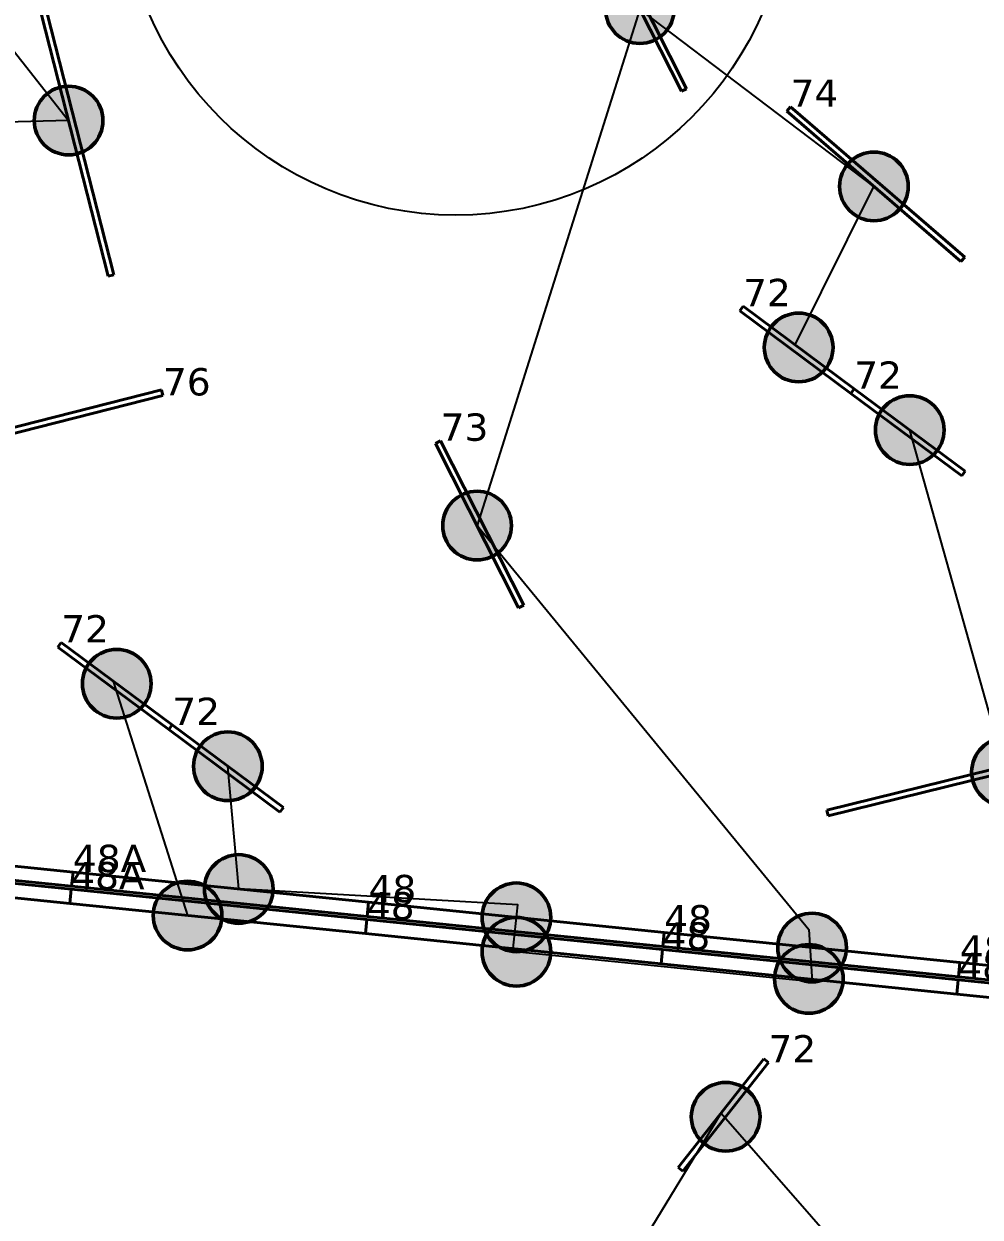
# Model space of a CAD drawing. Header units: millimetres. Extents: x -243740 to 150609, y -473655 to -165121.
# Drawn here: x 64425 to 70726, y -354076 to -346214 of the extents above; entities that cross this region are included whole.
import ezdxf

# ---------------------------------------------------------------- set-up
doc = ezdxf.new("R2010")
doc.units = ezdxf.units.MM
doc.layers.add('_Гр.ЩД-1C.10.4.I6.7', color=6, linetype='Continuous')
doc.layers.add('_Гр.ЩД-1C.10.4.I7.7', color=6, linetype='Continuous')
for name, color, linetype, lineweight in [('_освещение_dali', 3, 'Continuous', 50), ('DLX_FL1_LUM 122', 1, 'Continuous', 40), ('DLX_FL1_LUM 222', 5, 'Continuous', 40), ('DLX_LUM 12', 5, 'Continuous', 40), ('DLX_LUM 14', 5, 'Continuous', 40), ('DLX_LUM 17', 5, 'Continuous', 40), ('DLX_LUM 6', 5, 'Continuous', 40), ('DLX_LUM 9', 5, 'Continuous', 40)]:
    doc.layers.add(name, color=color, linetype=linetype, lineweight=lineweight)
doc.styles.add('TableTextStyle', font='')
doc.styles.get('TableTextStyle').set_extended_font_data('VERDANA.TTF')
doc.linetypes.add('Truba', pattern='A,3e-05,[4,MSH_7,S=1,R=0,X=0,Y=0],-3.022072', length=3.022102)

# ---------------------------------------------------------------- blocks, each defined once
blk = doc.blocks.new('A$Caabd1818')
at = {"layer": 'DLX_FL1_LUM 122'}
for points in [[(60769.4, 45625.6, 0), (60779, 45719.1, 0)], [(60779, 45719.1, 0), (60769.4, 45625.6, 0)], [(60779, 45719.1, 0), (60769.4, 45625.6, 0)], [(60769.4, 45625.6, 0), (60779, 45719.1, 0)], [(60779, 45719.1, 0), (60779, 45719.1, 0)], [(60779, 45719.1, 0), (62726.9, 45520.3, 0)], [(62726.9, 45520.3, 0), (60779, 45719.1, 0)], [(60779, 45719.1, 0), (60779, 45719.1, 0)], [(62726.9, 45520.3, 0), (60779, 45719.1, 0)], [(60779, 45719.1, 0), (62726.9, 45520.3, 0)], [(60757.9, 45512.2, 0), (60767.4, 45605.7, 0)], [(60767.4, 45605.7, 0), (60757.9, 45512.2, 0)], [(60767.4, 45605.7, 0), (60757.9, 45512.2, 0)], [(60757.9, 45512.2, 0), (60767.4, 45605.7, 0)], [(60767.4, 45605.7, 0), (60767.4, 45605.7, 0)], [(60767.4, 45605.7, 0), (62715.3, 45406.9, 0)], [(62715.3, 45406.9, 0), (60767.4, 45605.7, 0)], [(60767.4, 45605.7, 0), (60767.4, 45605.7, 0)], [(62715.3, 45406.9, 0), (60767.4, 45605.7, 0)], [(60767.4, 45605.7, 0), (62715.3, 45406.9, 0)], [(62717.3, 45426.8, 0), (60769.4, 45625.6, 0)], [(60769.4, 45625.6, 0), (60769.4, 45625.6, 0)], [(60769.4, 45625.6, 0), (62717.3, 45426.8, 0)], [(60769.4, 45625.6, 0), (60769.4, 45625.6, 0)], [(60769.4, 45625.6, 0), (62717.3, 45426.8, 0)], [(62717.3, 45426.8, 0), (60769.4, 45625.6, 0)], [(62705.8, 45313.4, 0), (60757.9, 45512.2, 0)], [(60757.9, 45512.2, 0), (60757.9, 45512.2, 0)], [(60757.9, 45512.2, 0), (62705.8, 45313.4, 0)], [(60757.9, 45512.2, 0), (60757.9, 45512.2, 0)], [(60757.9, 45512.2, 0), (62705.8, 45313.4, 0)], [(62705.8, 45313.4, 0), (60757.9, 45512.2, 0)], [(62726.9, 45520.3, 0), (62717.3, 45426.8, 0)], [(62717.3, 45426.8, 0), (62726.9, 45520.3, 0)], [(62717.3, 45426.8, 0), (62726.9, 45520.3, 0)], [(62726.9, 45520.3, 0), (62717.3, 45426.8, 0)], [(62726.9, 45520.3, 0), (62726.9, 45520.3, 0)], [(62726.9, 45520.3, 0), (62726.9, 45520.3, 0)], [(62715.3, 45406.9, 0), (62705.8, 45313.4, 0)], [(62705.8, 45313.4, 0), (62715.3, 45406.9, 0)], [(62705.8, 45313.4, 0), (62715.3, 45406.9, 0)], [(62715.3, 45406.9, 0), (62705.8, 45313.4, 0)], [(62715.3, 45406.9, 0), (62715.3, 45406.9, 0)], [(62715.3, 45406.9, 0), (62715.3, 45406.9, 0)], [(62717.3, 45426.8, 0), (62717.3, 45426.8, 0)], [(62717.3, 45426.8, 0), (62717.3, 45426.8, 0)], [(62705.8, 45313.4, 0), (62705.8, 45313.4, 0)], [(62705.8, 45313.4, 0), (62705.8, 45313.4, 0)], [(66613.1, 45029.1, 0), (66622.6, 45122.6, 0)], [(66622.6, 45122.6, 0), (66613.1, 45029.1, 0)], [(66622.6, 45122.6, 0), (66613.1, 45029.1, 0)], [(66613.1, 45029.1, 0), (66622.6, 45122.6, 0)], [(66622.6, 45122.6, 0), (66622.6, 45122.6, 0)], [(66622.6, 45122.6, 0), (68570.5, 44923.8, 0)], [(68570.5, 44923.8, 0), (66622.6, 45122.6, 0)], [(66622.6, 45122.6, 0), (66622.6, 45122.6, 0)], [(68570.5, 44923.8, 0), (66622.6, 45122.6, 0)], [(66622.6, 45122.6, 0), (68570.5, 44923.8, 0)], [(66601.5, 44915.7, 0), (66611.1, 45009.2, 0)], [(66611.1, 45009.2, 0), (66601.5, 44915.7, 0)], [(66611.1, 45009.2, 0), (66601.5, 44915.7, 0)], [(66601.5, 44915.7, 0), (66611.1, 45009.2, 0)], [(66611.1, 45009.2, 0), (66611.1, 45009.2, 0)], [(66611.1, 45009.2, 0), (68559, 44810.4, 0)], [(68559, 44810.4, 0), (66611.1, 45009.2, 0)], [(66611.1, 45009.2, 0), (66611.1, 45009.2, 0)], [(68559, 44810.4, 0), (66611.1, 45009.2, 0)], [(66611.1, 45009.2, 0), (68559, 44810.4, 0)], [(68560.9, 44830.3, 0), (66613.1, 45029.1, 0)], [(66613.1, 45029.1, 0), (66613.1, 45029.1, 0)], [(66613.1, 45029.1, 0), (68560.9, 44830.3, 0)], [(66613.1, 45029.1, 0), (66613.1, 45029.1, 0)], [(66613.1, 45029.1, 0), (68560.9, 44830.3, 0)], [(68560.9, 44830.3, 0), (66613.1, 45029.1, 0)], [(68549.4, 44716.9, 0), (66601.5, 44915.7, 0)], [(66601.5, 44915.7, 0), (66601.5, 44915.7, 0)], [(66601.5, 44915.7, 0), (68549.4, 44716.9, 0)], [(66601.5, 44915.7, 0), (66601.5, 44915.7, 0)], [(66601.5, 44915.7, 0), (68549.4, 44716.9, 0)], [(68549.4, 44716.9, 0), (66601.5, 44915.7, 0)]]:
    blk.add_polyline3d(points, dxfattribs=at)
at = {"layer": 'DLX_FL1_LUM 222'}
for points in [[(58831.1, 45917.9, 0), (60779, 45719.1, 0)], [(60779, 45719.1, 0), (58831.1, 45917.9, 0)], [(60779, 45719.1, 0), (58831.1, 45917.9, 0)], [(58831.1, 45917.9, 0), (60779, 45719.1, 0)], [(58819.6, 45804.5, 0), (60767.4, 45605.7, 0)], [(60767.4, 45605.7, 0), (58819.6, 45804.5, 0)], [(60767.4, 45605.7, 0), (58819.6, 45804.5, 0)], [(58819.6, 45804.5, 0), (60767.4, 45605.7, 0)], [(60769.4, 45625.6, 0), (58821.6, 45824.4, 0)], [(58821.6, 45824.4, 0), (60769.4, 45625.6, 0)], [(58821.6, 45824.4, 0), (60769.4, 45625.6, 0)], [(60769.4, 45625.6, 0), (58821.6, 45824.4, 0)], [(60757.9, 45512.2, 0), (58810, 45711, 0)], [(58810, 45711, 0), (60757.9, 45512.2, 0)], [(58810, 45711, 0), (60757.9, 45512.2, 0)], [(60757.9, 45512.2, 0), (58810, 45711, 0)], [(60779, 45719.1, 0), (60769.4, 45625.6, 0)], [(60769.4, 45625.6, 0), (60779, 45719.1, 0)], [(60769.4, 45625.6, 0), (60779, 45719.1, 0)], [(60779, 45719.1, 0), (60769.4, 45625.6, 0)], [(60779, 45719.1, 0), (60779, 45719.1, 0)], [(60779, 45719.1, 0), (60779, 45719.1, 0)], [(60767.4, 45605.7, 0), (60757.9, 45512.2, 0)], [(60757.9, 45512.2, 0), (60767.4, 45605.7, 0)], [(60757.9, 45512.2, 0), (60767.4, 45605.7, 0)], [(60767.4, 45605.7, 0), (60757.9, 45512.2, 0)], [(60767.4, 45605.7, 0), (60767.4, 45605.7, 0)], [(60767.4, 45605.7, 0), (60767.4, 45605.7, 0)], [(60769.4, 45625.6, 0), (60769.4, 45625.6, 0)], [(60769.4, 45625.6, 0), (60769.4, 45625.6, 0)], [(60757.9, 45512.2, 0), (60757.9, 45512.2, 0)], [(60757.9, 45512.2, 0), (60757.9, 45512.2, 0)], [(62717.3, 45426.8, 0), (62726.8, 45520.3, 0)], [(62726.8, 45520.3, 0), (62717.3, 45426.8, 0)], [(62726.8, 45520.3, 0), (62717.3, 45426.8, 0)], [(62717.3, 45426.8, 0), (62726.8, 45520.3, 0)], [(62726.8, 45520.3, 0), (62726.8, 45520.3, 0)], [(62726.8, 45520.3, 0), (64674.7, 45321.5, 0)], [(64674.7, 45321.5, 0), (62726.8, 45520.3, 0)], [(62726.8, 45520.3, 0), (62726.8, 45520.3, 0)], [(64674.7, 45321.5, 0), (62726.8, 45520.3, 0)], [(62726.8, 45520.3, 0), (64674.7, 45321.5, 0)], [(62705.8, 45313.4, 0), (62715.3, 45406.9, 0)], [(62715.3, 45406.9, 0), (62705.8, 45313.4, 0)], [(62715.3, 45406.9, 0), (62705.8, 45313.4, 0)], [(62705.8, 45313.4, 0), (62715.3, 45406.9, 0)], [(62715.3, 45406.9, 0), (62715.3, 45406.9, 0)], [(62715.3, 45406.9, 0), (64663.2, 45208.1, 0)], [(64663.2, 45208.1, 0), (62715.3, 45406.9, 0)], [(62715.3, 45406.9, 0), (62715.3, 45406.9, 0)], [(64663.2, 45208.1, 0), (62715.3, 45406.9, 0)], [(62715.3, 45406.9, 0), (64663.2, 45208.1, 0)], [(64665.2, 45228, 0), (62717.3, 45426.8, 0)], [(62717.3, 45426.8, 0), (62717.3, 45426.8, 0)], [(62717.3, 45426.8, 0), (64665.2, 45228, 0)], [(62717.3, 45426.8, 0), (62717.3, 45426.8, 0)], [(62717.3, 45426.8, 0), (64665.2, 45228, 0)], [(64665.2, 45228, 0), (62717.3, 45426.8, 0)], [(64653.6, 45114.5, 0), (62705.8, 45313.4, 0)], [(62705.8, 45313.4, 0), (62705.8, 45313.4, 0)], [(62705.8, 45313.4, 0), (64653.6, 45114.5, 0)], [(62705.8, 45313.4, 0), (62705.8, 45313.4, 0)], [(62705.8, 45313.4, 0), (64653.6, 45114.5, 0)], [(64653.6, 45114.5, 0), (62705.8, 45313.4, 0)], [(64674.7, 45321.5, 0), (64665.2, 45228, 0)], [(64665.2, 45228, 0), (64674.7, 45321.5, 0)], [(64665.2, 45228, 0), (64674.7, 45321.5, 0)], [(64674.7, 45321.5, 0), (64665.2, 45228, 0)], [(64665.2, 45228, 0), (64674.7, 45321.5, 0)], [(64674.7, 45321.5, 0), (64665.2, 45228, 0)], [(64674.7, 45321.5, 0), (64665.2, 45228, 0)], [(64665.2, 45228, 0), (64674.7, 45321.5, 0)], [(64674.7, 45321.5, 0), (64674.7, 45321.5, 0)], [(64674.7, 45321.5, 0), (64674.7, 45321.5, 0)], [(64674.7, 45321.5, 0), (64674.7, 45321.5, 0)], [(64674.7, 45321.5, 0), (66622.6, 45122.6, 0)], [(66622.6, 45122.6, 0), (64674.7, 45321.5, 0)], [(64674.7, 45321.5, 0), (64674.7, 45321.5, 0)], [(66622.6, 45122.6, 0), (64674.7, 45321.5, 0)], [(64674.7, 45321.5, 0), (66622.6, 45122.6, 0)], [(64665.2, 45228, 0), (64665.2, 45228, 0)], [(64665.2, 45228, 0), (64665.2, 45228, 0)], [(66613.1, 45029.1, 0), (64665.2, 45228, 0)], [(64665.2, 45228, 0), (64665.2, 45228, 0)], [(64665.2, 45228, 0), (66613.1, 45029.1, 0)], [(64665.2, 45228, 0), (64665.2, 45228, 0)], [(64665.2, 45228, 0), (66613.1, 45029.1, 0)], [(66613.1, 45029.1, 0), (64665.2, 45228, 0)], [(64663.2, 45208.1, 0), (64653.6, 45114.5, 0)], [(64653.6, 45114.5, 0), (64663.2, 45208.1, 0)], [(64653.6, 45114.5, 0), (64663.2, 45208.1, 0)], [(64663.2, 45208.1, 0), (64653.6, 45114.5, 0)], [(64653.6, 45114.5, 0), (64663.2, 45208.1, 0)], [(64663.2, 45208.1, 0), (64653.6, 45114.5, 0)], [(64663.2, 45208.1, 0), (64653.6, 45114.5, 0)], [(64653.6, 45114.5, 0), (64663.2, 45208.1, 0)], [(64663.2, 45208.1, 0), (64663.2, 45208.1, 0)], [(64663.2, 45208.1, 0), (64663.2, 45208.1, 0)], [(64663.2, 45208.1, 0), (64663.2, 45208.1, 0)], [(64663.2, 45208.1, 0), (66611.1, 45009.2, 0)], [(66611.1, 45009.2, 0), (64663.2, 45208.1, 0)], [(64663.2, 45208.1, 0), (64663.2, 45208.1, 0)], [(66611.1, 45009.2, 0), (64663.2, 45208.1, 0)], [(64663.2, 45208.1, 0), (66611.1, 45009.2, 0)], [(64653.6, 45114.5, 0), (64653.6, 45114.5, 0)], [(64653.6, 45114.5, 0), (64653.6, 45114.5, 0)], [(66601.5, 44915.7, 0), (64653.6, 45114.5, 0)], [(64653.6, 45114.5, 0), (64653.6, 45114.5, 0)], [(64653.6, 45114.5, 0), (66601.5, 44915.7, 0)], [(64653.6, 45114.5, 0), (64653.6, 45114.5, 0)], [(64653.6, 45114.5, 0), (66601.5, 44915.7, 0)], [(66601.5, 44915.7, 0), (64653.6, 45114.5, 0)], [(66622.6, 45122.6, 0), (66613.1, 45029.1, 0)], [(66613.1, 45029.1, 0), (66622.6, 45122.6, 0)], [(66613.1, 45029.1, 0), (66622.6, 45122.6, 0)], [(66622.6, 45122.6, 0), (66613.1, 45029.1, 0)], [(66622.6, 45122.6, 0), (66622.6, 45122.6, 0)], [(66622.6, 45122.6, 0), (66622.6, 45122.6, 0)], [(66611.1, 45009.2, 0), (66601.5, 44915.7, 0)], [(66601.5, 44915.7, 0), (66611.1, 45009.2, 0)], [(66601.5, 44915.7, 0), (66611.1, 45009.2, 0)], [(66611.1, 45009.2, 0), (66601.5, 44915.7, 0)], [(66611.1, 45009.2, 0), (66611.1, 45009.2, 0)], [(66611.1, 45009.2, 0), (66611.1, 45009.2, 0)], [(66613.1, 45029.1, 0), (66613.1, 45029.1, 0)], [(66613.1, 45029.1, 0), (66613.1, 45029.1, 0)], [(66601.5, 44915.7, 0), (66601.5, 44915.7, 0)], [(66601.5, 44915.7, 0), (66601.5, 44915.7, 0)]]:
    blk.add_polyline3d(points, dxfattribs=at)
at = {"layer": 'DLX_LUM 12'}
for points in [[(65482.3, 50732.8, 0), (65507.1, 50761.6, 0)], [(65507.1, 50761.6, 0), (65482.3, 50732.8, 0)], [(65507.1, 50761.6, 0), (65482.3, 50732.8, 0)], [(65482.3, 50732.8, 0), (65507.1, 50761.6, 0)], [(66629.8, 49742.1, 0), (65482.3, 50732.8, 0)], [(65482.3, 50732.8, 0), (65482.3, 50732.8, 0)], [(65482.3, 50732.8, 0), (66629.8, 49742.1, 0)], [(65482.3, 50732.8, 0), (65482.3, 50732.8, 0)], [(65482.3, 50732.8, 0), (66629.8, 49742.1, 0)], [(66629.8, 49742.1, 0), (65482.3, 50732.8, 0)], [(65507.1, 50761.6, 0), (65507.1, 50761.6, 0)], [(65507.1, 50761.6, 0), (66654.6, 49770.8, 0)], [(66654.6, 49770.8, 0), (65507.1, 50761.6, 0)], [(65507.1, 50761.6, 0), (65507.1, 50761.6, 0)], [(66654.6, 49770.8, 0), (65507.1, 50761.6, 0)], [(65507.1, 50761.6, 0), (66654.6, 49770.8, 0)], [(66654.6, 49770.8, 0), (66629.8, 49742.1, 0)], [(66629.8, 49742.1, 0), (66654.6, 49770.8, 0)], [(66629.8, 49742.1, 0), (66654.6, 49770.8, 0)], [(66654.6, 49770.8, 0), (66629.8, 49742.1, 0)], [(66629.8, 49742.1, 0), (66629.8, 49742.1, 0)], [(66629.8, 49742.1, 0), (66629.8, 49742.1, 0)], [(66654.6, 49770.8, 0), (66654.6, 49770.8, 0)], [(66654.6, 49770.8, 0), (66654.6, 49770.8, 0)]]:
    blk.add_polyline3d(points, dxfattribs=at)
at = {"layer": 'DLX_LUM 14'}
for points in [[(59023, 48301.1, 0), (61362.4, 48896.8, 0)], [(61362.4, 48896.8, 0), (59023, 48301.1, 0)], [(61362.4, 48896.8, 0), (59023, 48301.1, 0)], [(59023, 48301.1, 0), (61362.4, 48896.8, 0)], [(61371.7, 48860, 0), (59032.4, 48264.3, 0)], [(59032.4, 48264.3, 0), (61371.7, 48860, 0)], [(59032.4, 48264.3, 0), (61371.7, 48860, 0)], [(61371.7, 48860, 0), (59032.4, 48264.3, 0)], [(61362.4, 48896.8, 0), (61362.4, 48896.8, 0)], [(61362.4, 48896.8, 0), (61371.7, 48860, 0)], [(61371.7, 48860, 0), (61362.4, 48896.8, 0)], [(61362.4, 48896.8, 0), (61362.4, 48896.8, 0)], [(61371.7, 48860, 0), (61362.4, 48896.8, 0)], [(61362.4, 48896.8, 0), (61371.7, 48860, 0)], [(61371.7, 48860, 0), (61371.7, 48860, 0)], [(61371.7, 48860, 0), (61371.7, 48860, 0)], [(65745.5, 46127.1, 0), (68089.4, 46704.3, 0)], [(68089.4, 46704.3, 0), (65745.5, 46127.1, 0)], [(68089.4, 46704.3, 0), (65745.5, 46127.1, 0)], [(65745.5, 46127.1, 0), (68089.4, 46704.3, 0)], [(68098.5, 46667.4, 0), (65754.6, 46090.2, 0)], [(65754.6, 46090.2, 0), (68098.5, 46667.4, 0)], [(65754.6, 46090.2, 0), (68098.5, 46667.4, 0)], [(68098.5, 46667.4, 0), (65754.6, 46090.2, 0)], [(65754.6, 46090.2, 0), (65745.5, 46127.1, 0)], [(65745.5, 46127.1, 0), (65745.5, 46127.1, 0)], [(65745.5, 46127.1, 0), (65754.6, 46090.2, 0)], [(65745.5, 46127.1, 0), (65745.5, 46127.1, 0)], [(65745.5, 46127.1, 0), (65754.6, 46090.2, 0)], [(65754.6, 46090.2, 0), (65745.5, 46127.1, 0)], [(65754.6, 46090.2, 0), (65754.6, 46090.2, 0)], [(65754.6, 46090.2, 0), (65754.6, 46090.2, 0)]]:
    blk.add_polyline3d(points, dxfattribs=at)
at = {"layer": 'DLX_LUM 17'}
for points in [[(61011.1, 49646, 0), (60488.9, 51696.6, 0)], [(60488.9, 51696.6, 0), (61011.1, 49646, 0)], [(60488.9, 51696.6, 0), (61011.1, 49646, 0)], [(61011.1, 49646, 0), (60488.9, 51696.6, 0)], [(60525.7, 51705.9, 0), (61047.9, 49655.4, 0)], [(61047.9, 49655.4, 0), (60525.7, 51705.9, 0)], [(61047.9, 49655.4, 0), (60525.7, 51705.9, 0)], [(60525.7, 51705.9, 0), (61047.9, 49655.4, 0)], [(61047.9, 49655.4, 0), (61011.1, 49646, 0)], [(61011.1, 49646, 0), (61047.9, 49655.4, 0)], [(61011.1, 49646, 0), (61047.9, 49655.4, 0)], [(61047.9, 49655.4, 0), (61011.1, 49646, 0)], [(61011.1, 49646, 0), (61011.1, 49646, 0)], [(61011.1, 49646, 0), (61011.1, 49646, 0)], [(61047.9, 49655.4, 0), (61047.9, 49655.4, 0)], [(61047.9, 49655.4, 0), (61047.9, 49655.4, 0)]]:
    blk.add_polyline3d(points, dxfattribs=at)
at = {"layer": 'DLX_LUM 6'}
for points in [[(64787.7, 50863.9, 0), (64240.1, 51947.4, 0)], [(64240.1, 51947.4, 0), (64787.7, 50863.9, 0)], [(64240.1, 51947.4, 0), (64787.7, 50863.9, 0)], [(64787.7, 50863.9, 0), (64240.1, 51947.4, 0)], [(64274, 51964.5, 0), (64821.7, 50881.1, 0)], [(64821.7, 50881.1, 0), (64274, 51964.5, 0)], [(64821.7, 50881.1, 0), (64274, 51964.5, 0)], [(64274, 51964.5, 0), (64821.7, 50881.1, 0)], [(64821.7, 50881.1, 0), (64787.7, 50863.9, 0)], [(64787.7, 50863.9, 0), (64821.7, 50881.1, 0)], [(64787.7, 50863.9, 0), (64821.7, 50881.1, 0)], [(64821.7, 50881.1, 0), (64787.7, 50863.9, 0)], [(64821.7, 50881.1, 0), (64821.7, 50881.1, 0)], [(64821.7, 50881.1, 0), (64821.7, 50881.1, 0)], [(64787.7, 50863.9, 0), (64787.7, 50863.9, 0)], [(64787.7, 50863.9, 0), (64787.7, 50863.9, 0)], [(63167.5, 48544.2, 0), (63201.5, 48561.3, 0)], [(63201.5, 48561.3, 0), (63167.5, 48544.2, 0)], [(63201.5, 48561.3, 0), (63167.5, 48544.2, 0)], [(63167.5, 48544.2, 0), (63201.5, 48561.3, 0)], [(63715.2, 47460.7, 0), (63167.5, 48544.2, 0)], [(63167.5, 48544.2, 0), (63167.5, 48544.2, 0)], [(63167.5, 48544.2, 0), (63715.2, 47460.7, 0)], [(63167.5, 48544.2, 0), (63167.5, 48544.2, 0)], [(63167.5, 48544.2, 0), (63715.2, 47460.7, 0)], [(63715.2, 47460.7, 0), (63167.5, 48544.2, 0)], [(63201.5, 48561.3, 0), (63201.5, 48561.3, 0)], [(63201.5, 48561.3, 0), (63749.1, 47477.8, 0)], [(63749.1, 47477.8, 0), (63201.5, 48561.3, 0)], [(63201.5, 48561.3, 0), (63201.5, 48561.3, 0)], [(63749.1, 47477.8, 0), (63201.5, 48561.3, 0)], [(63201.5, 48561.3, 0), (63749.1, 47477.8, 0)], [(63749.1, 47477.8, 0), (63715.2, 47460.7, 0)], [(63715.2, 47460.7, 0), (63749.1, 47477.8, 0)], [(63715.2, 47460.7, 0), (63749.1, 47477.8, 0)], [(63749.1, 47477.8, 0), (63715.2, 47460.7, 0)], [(63715.2, 47460.7, 0), (63715.2, 47460.7, 0)], [(63715.2, 47460.7, 0), (63715.2, 47460.7, 0)], [(63749.1, 47477.8, 0), (63749.1, 47477.8, 0)], [(63749.1, 47477.8, 0), (63749.1, 47477.8, 0)]]:
    blk.add_polyline3d(points, dxfattribs=at)
at = {"layer": 'DLX_LUM 9'}
for points in [[(65171.7, 49417.5, 0), (65194.4, 49448, 0)], [(65194.4, 49448, 0), (65171.7, 49417.5, 0)], [(65194.4, 49448, 0), (65171.7, 49417.5, 0)], [(65171.7, 49417.5, 0), (65194.4, 49448, 0)], [(65903.7, 48873.4, 0), (65171.7, 49417.5, 0)], [(65171.7, 49417.5, 0), (65171.7, 49417.5, 0)], [(65171.7, 49417.5, 0), (65903.7, 48873.4, 0)], [(65171.7, 49417.5, 0), (65171.7, 49417.5, 0)], [(65171.7, 49417.5, 0), (65903.7, 48873.4, 0)], [(65903.7, 48873.4, 0), (65171.7, 49417.5, 0)], [(65194.4, 49448, 0), (65194.4, 49448, 0)], [(65194.4, 49448, 0), (65926.3, 48903.9, 0)], [(65926.3, 48903.9, 0), (65194.4, 49448, 0)], [(65194.4, 49448, 0), (65194.4, 49448, 0)], [(65926.3, 48903.9, 0), (65194.4, 49448, 0)], [(65194.4, 49448, 0), (65926.3, 48903.9, 0)], [(65926.3, 48903.9, 0), (65903.7, 48873.4, 0)], [(65903.7, 48873.4, 0), (65926.3, 48903.9, 0)], [(65903.7, 48873.4, 0), (65926.3, 48903.9, 0)], [(65926.3, 48903.9, 0), (65903.7, 48873.4, 0)], [(65903.7, 48873.4, 0), (65926.3, 48903.9, 0)], [(65926.3, 48903.9, 0), (65903.7, 48873.4, 0)], [(65926.3, 48903.9, 0), (65903.7, 48873.4, 0)], [(65903.7, 48873.4, 0), (65926.3, 48903.9, 0)], [(65903.7, 48873.4, 0), (65903.7, 48873.4, 0)], [(65903.7, 48873.4, 0), (65903.7, 48873.4, 0)], [(66635.6, 48329.4, 0), (65903.7, 48873.4, 0)], [(65903.7, 48873.4, 0), (65903.7, 48873.4, 0)], [(65903.7, 48873.4, 0), (66635.6, 48329.4, 0)], [(65903.7, 48873.4, 0), (65903.7, 48873.4, 0)], [(65903.7, 48873.4, 0), (66635.6, 48329.4, 0)], [(66635.6, 48329.4, 0), (65903.7, 48873.4, 0)], [(65926.3, 48903.9, 0), (65926.3, 48903.9, 0)], [(65926.3, 48903.9, 0), (65926.3, 48903.9, 0)], [(65926.3, 48903.9, 0), (65926.3, 48903.9, 0)], [(65926.3, 48903.9, 0), (66658.3, 48359.9, 0)], [(66658.3, 48359.9, 0), (65926.3, 48903.9, 0)], [(65926.3, 48903.9, 0), (65926.3, 48903.9, 0)], [(66658.3, 48359.9, 0), (65926.3, 48903.9, 0)], [(65926.3, 48903.9, 0), (66658.3, 48359.9, 0)], [(66658.3, 48359.9, 0), (66635.6, 48329.4, 0)], [(66635.6, 48329.4, 0), (66658.3, 48359.9, 0)], [(66635.6, 48329.4, 0), (66658.3, 48359.9, 0)], [(66658.3, 48359.9, 0), (66635.6, 48329.4, 0)], [(66658.3, 48359.9, 0), (66658.3, 48359.9, 0)], [(66658.3, 48359.9, 0), (66658.3, 48359.9, 0)], [(66635.6, 48329.4, 0), (66635.6, 48329.4, 0)], [(66635.6, 48329.4, 0), (66635.6, 48329.4, 0)], [(60678.5, 47201.9, 0), (60701.2, 47232.4, 0)], [(60701.2, 47232.4, 0), (60678.5, 47201.9, 0)], [(60701.2, 47232.4, 0), (60678.5, 47201.9, 0)], [(60678.5, 47201.9, 0), (60701.2, 47232.4, 0)], [(61410.5, 46657.9, 0), (60678.5, 47201.9, 0)], [(60678.5, 47201.9, 0), (60678.5, 47201.9, 0)], [(60678.5, 47201.9, 0), (61410.5, 46657.9, 0)], [(60678.5, 47201.9, 0), (60678.5, 47201.9, 0)], [(60678.5, 47201.9, 0), (61410.5, 46657.9, 0)], [(61410.5, 46657.9, 0), (60678.5, 47201.9, 0)], [(60701.2, 47232.4, 0), (60701.2, 47232.4, 0)], [(60701.2, 47232.4, 0), (61433.2, 46688.4, 0)], [(61433.2, 46688.4, 0), (60701.2, 47232.4, 0)], [(60701.2, 47232.4, 0), (60701.2, 47232.4, 0)], [(61433.2, 46688.4, 0), (60701.2, 47232.4, 0)], [(60701.2, 47232.4, 0), (61433.2, 46688.4, 0)], [(61433.2, 46688.4, 0), (61410.5, 46657.9, 0)], [(61410.5, 46657.9, 0), (61433.2, 46688.4, 0)], [(61410.5, 46657.9, 0), (61433.2, 46688.4, 0)], [(61433.2, 46688.4, 0), (61410.5, 46657.9, 0)], [(61410.5, 46657.9, 0), (61433.2, 46688.4, 0)], [(61433.2, 46688.4, 0), (61410.5, 46657.9, 0)], [(61433.2, 46688.4, 0), (61410.5, 46657.9, 0)], [(61410.5, 46657.9, 0), (61433.2, 46688.4, 0)], [(61410.5, 46657.9, 0), (61410.5, 46657.9, 0)], [(61410.5, 46657.9, 0), (61410.5, 46657.9, 0)], [(62142.5, 46113.9, 0), (61410.5, 46657.9, 0)], [(61410.5, 46657.9, 0), (61410.5, 46657.9, 0)], [(61410.5, 46657.9, 0), (62142.5, 46113.9, 0)], [(61410.5, 46657.9, 0), (61410.5, 46657.9, 0)], [(61410.5, 46657.9, 0), (62142.5, 46113.9, 0)], [(62142.5, 46113.9, 0), (61410.5, 46657.9, 0)], [(61433.2, 46688.4, 0), (61433.2, 46688.4, 0)], [(61433.2, 46688.4, 0), (61433.2, 46688.4, 0)], [(61433.2, 46688.4, 0), (61433.2, 46688.4, 0)], [(61433.2, 46688.4, 0), (62165.1, 46144.4, 0)], [(62165.1, 46144.4, 0), (61433.2, 46688.4, 0)], [(61433.2, 46688.4, 0), (61433.2, 46688.4, 0)], [(62165.1, 46144.4, 0), (61433.2, 46688.4, 0)], [(61433.2, 46688.4, 0), (62165.1, 46144.4, 0)], [(62165.1, 46144.4, 0), (62142.5, 46113.9, 0)], [(62142.5, 46113.9, 0), (62165.1, 46144.4, 0)], [(62142.5, 46113.9, 0), (62165.1, 46144.4, 0)], [(62165.1, 46144.4, 0), (62142.5, 46113.9, 0)], [(62142.5, 46113.9, 0), (62142.5, 46113.9, 0)], [(62142.5, 46113.9, 0), (62142.5, 46113.9, 0)], [(62165.1, 46144.4, 0), (62165.1, 46144.4, 0)], [(62165.1, 46144.4, 0), (62165.1, 46144.4, 0)], [(64767.3, 43772, 0), (65331.7, 44488.3, 0)], [(65331.7, 44488.3, 0), (64767.3, 43772, 0)], [(65331.7, 44488.3, 0), (64767.3, 43772, 0)], [(64767.3, 43772, 0), (65331.7, 44488.3, 0)], [(65361.6, 44464.8, 0), (64797.2, 43748.4, 0)], [(64797.2, 43748.4, 0), (65361.6, 44464.8, 0)], [(64797.2, 43748.4, 0), (65361.6, 44464.8, 0)], [(65361.6, 44464.8, 0), (64797.2, 43748.4, 0)], [(65331.7, 44488.3, 0), (65331.7, 44488.3, 0)], [(65331.7, 44488.3, 0), (65361.6, 44464.8, 0)], [(65361.6, 44464.8, 0), (65331.7, 44488.3, 0)], [(65331.7, 44488.3, 0), (65331.7, 44488.3, 0)], [(65361.6, 44464.8, 0), (65331.7, 44488.3, 0)], [(65331.7, 44488.3, 0), (65361.6, 44464.8, 0)], [(65361.6, 44464.8, 0), (65361.6, 44464.8, 0)], [(65361.6, 44464.8, 0), (65361.6, 44464.8, 0)], [(64767.3, 43772, 0), (64767.3, 43772, 0)], [(64797.2, 43748.4, 0), (64767.3, 43772, 0)], [(64767.3, 43772, 0), (64767.3, 43772, 0)], [(64767.3, 43772, 0), (64797.2, 43748.4, 0)], [(64767.3, 43772, 0), (64797.2, 43748.4, 0)], [(64797.2, 43748.4, 0), (64767.3, 43772, 0)], [(64797.2, 43748.4, 0), (64797.2, 43748.4, 0)], [(64797.2, 43748.4, 0), (64797.2, 43748.4, 0)]]:
    blk.add_polyline3d(points, dxfattribs=at)
blk = doc.blocks.new('A$Cab2378fa')
at = {"lineweight": 25}
h = blk.add_hatch(color=0, dxfattribs=at)
h.paths.add_polyline_path([(162.3, -156.8, 0.442338), (147.8, 177.8), (0, 0)])
h.paths.add_polyline_path([(-141.6, -170.3), (0, 0), (-163.2, 157.6, 0.430096)])
at = {"lineweight": 25, "true_color": 0xfff5f5}
h = blk.add_hatch(color=7, dxfattribs=at)
h.dxf.hatch_style = 1
h.paths.add_polyline_path([(0, 0), (-141.6, -170.3, 0.174923), (3, -222.4, 0.197808), (162.3, -156.8)])
h.paths.add_polyline_path([(-163.2, 157.6), (0, 0), (147.8, 177.8, 0.175398), (3, 230.2, 0.209014)])
blk.add_circle((3, 3.9), 226.3)

msp = doc.modelspace()

# ---------------------------------------------------------------- linework, layer by layer
at = {"layer": '_Гр.ЩД-1C.10.4.I6.7', "ltscale": 100}
for points in [[(70896.2, -351143), (70262, -348889.9), (69507.4, -348329), (70025.7, -347284.4), (68483.6, -346116.1), (67411, -349519.3), (69597.3, -352180.6), (69618.3, -352526.1), (67647.5, -352326.1), (67678.7, -352018.6), (65840.6, -351914.1), (65768.8, -351105.4), (65014.2, -350544.5), (65503.6, -352088.8), (63753.6, -351910.2)], [(64086.1, -355871.4), (66025.9, -355395.7), (66025.9, -355622), (66517.7, -354572.5), (67925.2, -354920), (67925.2, -355188.7), (69019.2, -353391.6), (69920.2, -354420.4), (69920.2, -354646.7), (71774.2, -353943.3), (71772.6, -354189.7), (29115.1, -366547)]]:
    msp.add_lwpolyline(points, dxfattribs=at)
at = {"layer": '_Гр.ЩД-1C.10.4.I7.7', "ltscale": 100}
msp.add_lwpolyline([(63332.7, -345087.8), (64719.7, -346850.5), (62723.9, -346904)], dxfattribs=at)
at = {"layer": 'Defpoints', "color": 3, "ltscale": 100}
msp.add_circle((67270, -345275.8), 2198.3, dxfattribs=at)

# ---------------------------------------------------------------- block references
at = {"layer": '_освещение_dali', "color": 5, "ltscale": 100}
for p in [(68480.6, -346120), (64716.7, -346854.4), (70022.8, -347288.3), (69527.1, -348349.8), (70259, -348893.8), (67408.1, -349523.3), (65033.9, -350565.3), (65765.9, -351109.3), (70893.3, -351146.9), (67667.5, -352104.8), (69615.4, -352303.7), (67667.5, -352331.2), (69594.3, -352510.6), (69046.1, -353419.1)]:
    msp.add_blockref('A$Cab2378fa', p, dxfattribs=at)
at = {"layer": '_освещение_dali', "color": 1, "ltscale": 100}
for p in [(65837.6, -351918), (65500.6, -352092.7)]:
    msp.add_blockref('A$Cab2378fa', p, dxfattribs=at)
at = {"layer": 'Defpoints', "linetype": 'Truba', "ltscale": 100}
msp.add_blockref('A$Caabd1818', (3969.7, -397521.8), dxfattribs=at)

# ---------------------------------------------------------------- texts
at = {"layer": '_освещение_dali', "color": 73, "true_color": 0x8cd86b, "style": 'TableTextStyle'}
for s, p in [('74', (69476.8, -346760.2)), ('72', (69164, -348073.8)), ('72', (69896, -348617.9)), ('76', (65341.4, -348661.8)), ('73', (67171.1, -348960.5)), ('72', (64670.9, -350289.4)), ('72', (65402.8, -350833.4)), ('48А', (64748.6, -351802.7)), ('48А', (64737.1, -351916.1)), ('48', (66696.5, -352001.5)), ('48', (66685, -352114.9)), ('48', (68644.4, -352200.3)), ('48', (68632.9, -352313.7)), ('48А', (70592.3, -352399.2)), ('48А', (70580.8, -352512.6)), ('72', (69331.3, -353057))]:
    msp.add_text(s, height=180, dxfattribs=at).set_placement(p)

doc.saveas('drawing.dxf')
